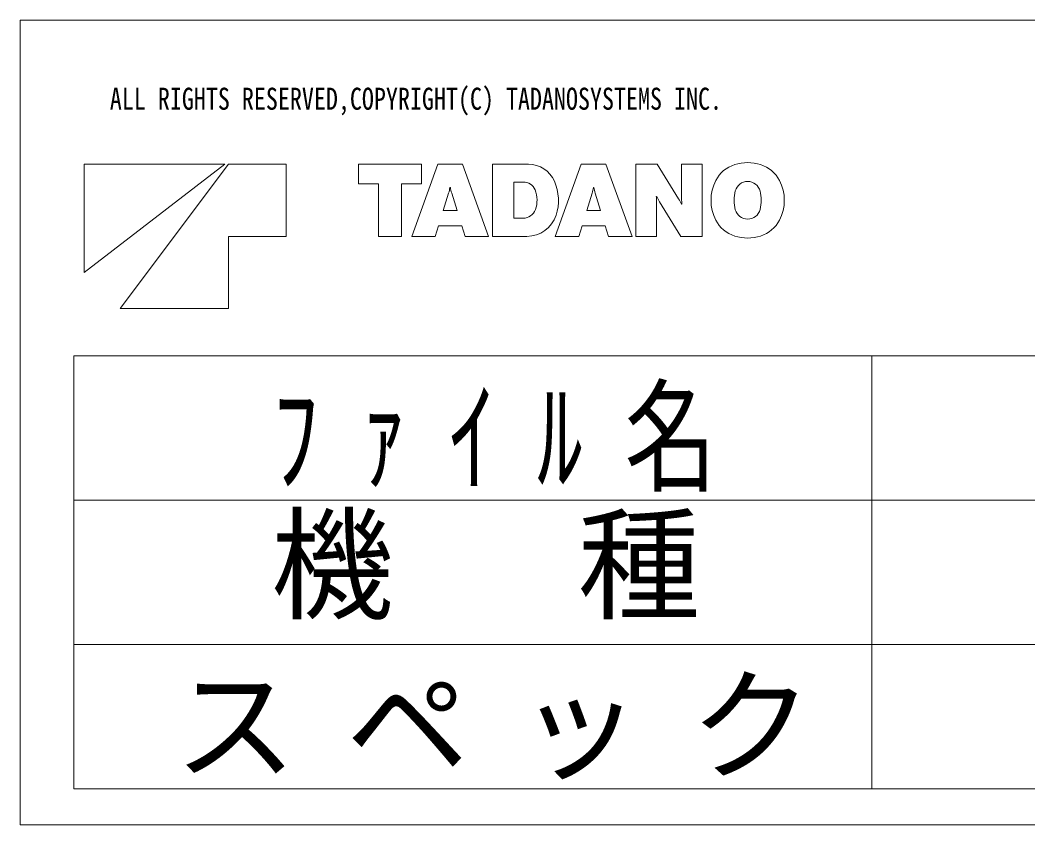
# Model space of a CAD drawing. Units: millimetres, scale not verified. Extents: x -43650 to 43852, y -4717 to 79144.
# Drawn here: x 4998 to 9101, y -4717 to -1438 of the extents above; entities that cross this region are included whole.
import ezdxf
from ezdxf.enums import TextEntityAlignment as Align

# ---------------------------------------------------------------- set-up
doc = ezdxf.new("R2010")
doc.units = ezdxf.units.MM
doc.header["$LTSCALE"] = 100
doc.layers.add('0-0_0', color=7, linetype='Continuous', lineweight=18)
doc.styles.add('ＭＳ ゴシック', font='')
doc.styles.add('ＭＳ 明朝', font='')
doc.styles.get('ＭＳ ゴシック').set_extended_font_data('MS Gothic')
doc.styles.get('ＭＳ 明朝').set_extended_font_data('MS Mincho')

msp = doc.modelspace()

# ---------------------------------------------------------------- linework, layer by layer
at = {"layer": '0-0_0'}
for p, q in [((4998.3, -1437.9), (14287.2, -1437.9)), ((5258.4, -2025), (5831.6, -2025)), ((5258.4, -2466), (5831.6, -2025)), ((5258.4, -2025), (5258.4, -2466)), ((5405.4, -2612.9), (5846.3, -2025)), ((5846.3, -2025), (6081.5, -2025)), ((6081.5, -2025), (6081.5, -2319)), ((6375.4, -2025), (6632.5, -2025)), ((6699, -2025), (6592.6, -2319)), ((6632.5, -2025), (6632.5, -2104.8)), ((6699, -2025), (6799.4, -2025)), ((6799.4, -2025), (6905.8, -2319)), ((6921.3, -2025), (7068.2, -2025)), ((6921.3, -2025), (6921.3, -2319)), ((7176.9, -2319), (7283.2, -2025)), ((7283.2, -2025), (7383.6, -2025)), ((7383.6, -2025), (7490, -2319)), ((7505.5, -2025), (7592.7, -2025)), ((7505.5, -2025), (7505.5, -2319)), ((7592.7, -2025), (7679.3, -2165.9)), ((7691.6, -2025), (7691.6, -2165.4)), ((7691.6, -2025), (7775.9, -2025)), ((7775.9, -2025), (7775.9, -2319)), ((6457.5, -2104.8), (6457.5, -2319)), ((6550.5, -2104.8), (6632.5, -2104.8)), ((6550.5, -2104.8), (6550.5, -2319)), ((6748.2, -2119.6), (6750.2, -2119.6)), ((7008.4, -2097.4), (7046.8, -2097.4)), ((7008.4, -2097.4), (7008.4, -2245.2)), ((7332.4, -2119.6), (7334.4, -2119.6)), ((6742.9, -2142.9), (6720.9, -2214.1)), ((6755.5, -2142.9), (6777.4, -2214.1)), ((7327.2, -2142.9), (7305.2, -2214.1)), ((7339.7, -2142.9), (7361.6, -2214.1)), ((7588.4, -2156.5), (7590, -2156.5)), ((6720.9, -2214.1), (6777.4, -2214.1)), ((7305.2, -2214.1), (7361.6, -2214.1)), ((7589.7, -2178.7), (7589.7, -2319)), ((7602.1, -2178.1), (7688.7, -2319)), ((7691.3, -2187.5), (7693, -2187.5)), ((7008.4, -2245.2), (7046.3, -2245.2)), ((6701.8, -2276.1), (6688.6, -2319)), ((6701.8, -2276.1), (6796.6, -2276.1)), ((6796.6, -2276.1), (6809.7, -2319)), ((7286, -2276.1), (7272.9, -2319)), ((7286, -2276.1), (7380.8, -2276.1)), ((7380.8, -2276.1), (7394, -2319)), ((5846.3, -2319), (6081.5, -2319)), ((5846.3, -2319), (5846.3, -2612.9)), ((6457.5, -2319), (6550.5, -2319)), ((6592.6, -2319), (6688.6, -2319)), ((6809.7, -2319), (6905.8, -2319)), ((6921.3, -2319), (7061.1, -2319)), ((7176.9, -2319), (7272.9, -2319)), ((7394, -2319), (7490, -2319)), ((7505.5, -2319), (7589.7, -2319)), ((7688.7, -2319), (7775.9, -2319)), ((5405.4, -2612.9), (5846.3, -2612.9)), ((5216.3, -2805.7), (14034.8, -2805.7)), ((8465.5, -2805.7), (8465.5, -4569.4)), ((5216.3, -3393.6), (14034.8, -3393.6)), ((5216.3, -3981.5), (14034.8, -3981.5))]:
    msp.add_line(p, q, dxfattribs=at)
for points in [[(4998.3, -1437.9), (4998.3, -4716.7), (14287.2, -4716.7), (14287.2, -1437.9)], [(6375.4, -2025), (6375.4, -2104.8), (6457.5, -2104.8)], [(5216.3, -2805.7), (5216.3, -4569.4), (14034.8, -4569.4)]]:
    msp.add_lwpolyline(points, dxfattribs=at)
for centre, radius, start, end in [((7068.2, -2140.3), 115.2, 23.9328, 90), ((7946.5, -2150.5), 130, 107.346, 153.043), ((7960.5, -2195.6), 177.3, 72.7367, 107.323), ((7974.5, -2150.5), 130, 27.0618, 72.7366), ((7988.6, -2172), 177.3, 152.861, 207.131), ((7932.4, -2172), 177.3, 332.938, 27.062), ((6595.5, -2097.4), 154.2, 342.867, 351.739), ((6902.8, -2097.4), 154.2, 188.261, 197.133), ((7046.8, -2149.1), 51.7, 22.2133, 90), ((6990.7, -2172), 112.3, 340.276, 22.213), ((6996.6, -2172), 193.5, 341.626, 23.9327), ((7179.8, -2097.4), 154.2, 342.867, 351.739), ((7487, -2097.4), 154.2, 188.261, 197.133), ((7960.5, -2147.4), 52.2, 14.6894, 164.799), ((7400.6, -2178.7), 189.1, 0, 6.7299), ((7851.2, -2025), 292.4, 206.723, 211.578), ((7430.2, -2319), 292.4, 26.7228, 31.5781), ((7880.8, -2165.4), 189.1, 180, 186.73), ((8054.3, -2172), 149.2, 165.132, 194.869), ((7866.7, -2172), 149.2, 345.311, 14.6886), ((7046.3, -2191.9), 53.2, 270, 340.276), ((7960.5, -2196.6), 52.2, 195.203, 345.311), ((7061.1, -2193.4), 125.6, 270, 341.626), ((7946.5, -2193.5), 130, 206.967, 252.685), ((7974.5, -2193.5), 130, 287.263, 332.938), ((7960.5, -2148.4), 177.3, 252.699, 287.263)]:
    msp.add_arc(centre, radius, start, end, dxfattribs=at)

# ---------------------------------------------------------------- texts
at = {"layer": '0-0_0', "style": 'ＭＳ ゴシック', "width": 0.8}
msp.add_text('ALL RIGHTS RESERVED,COPYRIGHT(C) TADANOSYSTEMS INC.', height=89.81, dxfattribs=at).set_placement((5363.4, -1829.9), align=Align.BOTTOM_LEFT)
at = {"layer": '0-0_0', "style": 'ＭＳ 明朝'}
msp.add_text('機   種', height=366.6, dxfattribs=at).set_placement((6019.5, -3950), align=Align.BOTTOM_LEFT)
at = {"layer": '0-0_0', "char_height": 366.6, "attachment_point": 7, "style": 'ＭＳ 明朝'}
for s, insert in [('\\T1.91;\\W0.75;ﾌｧｲﾙ名', (6026.8, -3359.5)), ('\\T1.4;スペック', (5624.8, -4531.6))]:
    msp.add_mtext(s, dxfattribs=dict(at, insert=insert))

doc.saveas('drawing.dxf')
